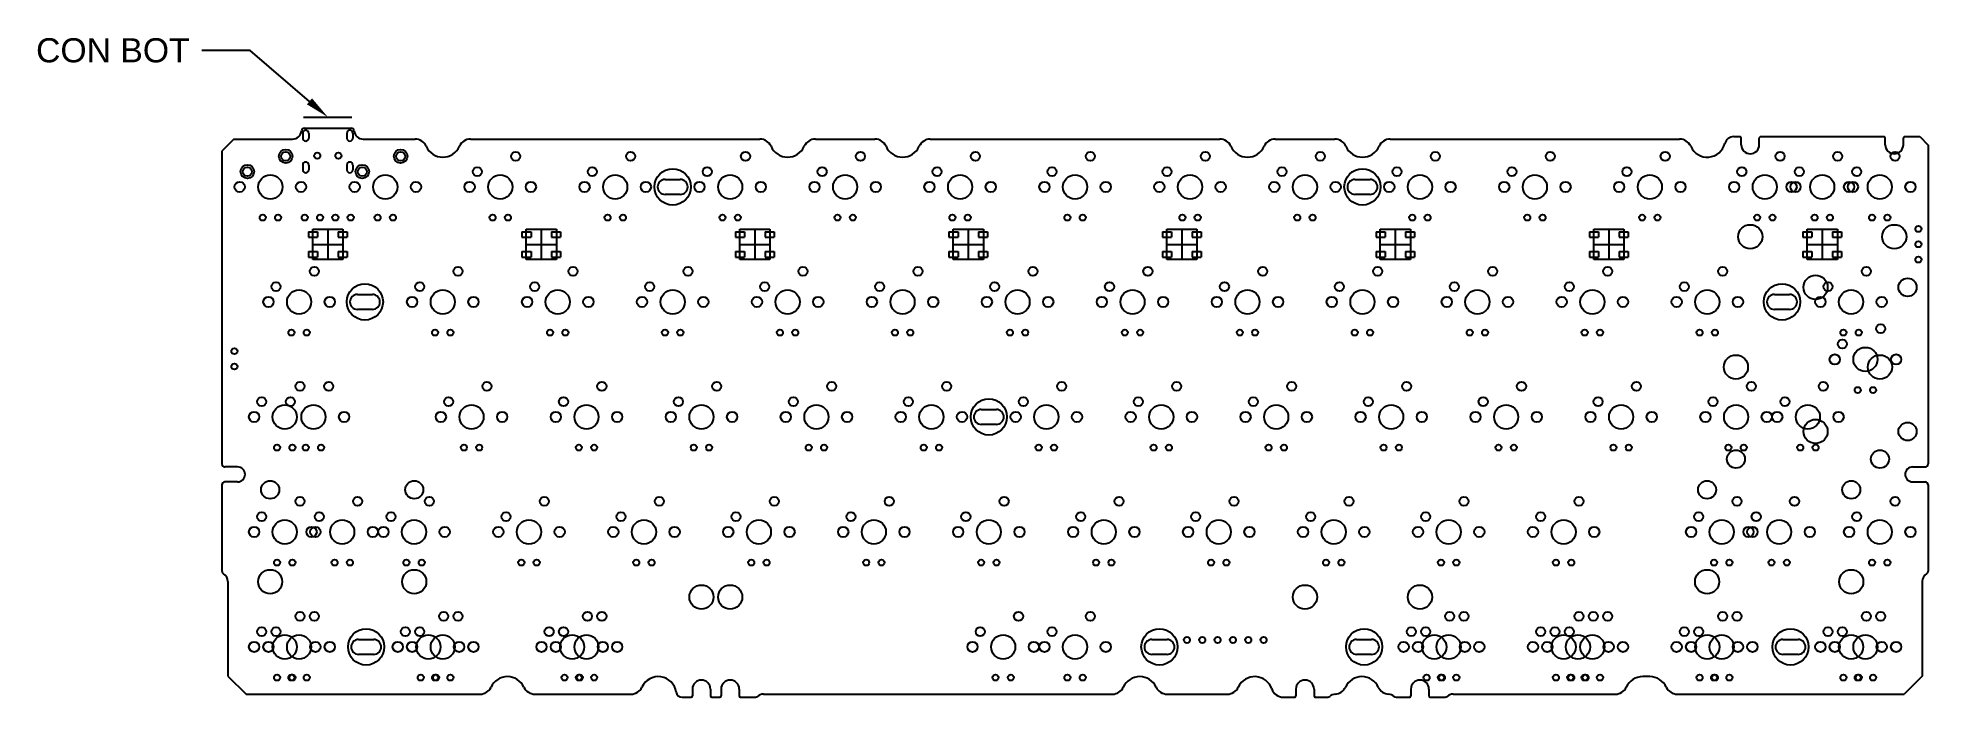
# Model space of a CAD drawing. Header units: millimetres. Extents: x 430 to 743, y 325 to 435.
import ezdxf
from ezdxf import colors
from ezdxf.entities.mleader import LeaderData, LeaderLine
from ezdxf.math import Vec2, Vec3

# ---------------------------------------------------------------- set-up
doc = ezdxf.new("R2010")
doc.units = ezdxf.units.MM
doc.layers.add('face', color=50, linetype='Continuous')
doc.styles.get("Standard").update_dxf_attribs({"font": 'arial.ttf'})

msp = doc.modelspace()

# ---------------------------------------------------------------- linework, layer by layer
at = {"layer": 'face', "color": 5}
msp.add_line((474.02, 421.51), (482.02, 421.51), dxfattribs=at)
at = {"layer": 'face'}
for p, q in [((462.47, 417.86), (460.47, 415.86)), ((462.47, 417.86), (472.17, 417.86)), ((474.16, 419.66), (481.89, 419.66)), ((483.88, 417.86), (492.49, 417.86)), ((501.66, 417.86), (549.64, 417.86)), ((558.81, 417.86), (568.69, 417.86)), ((577.86, 417.86), (625.84, 417.86)), ((635.01, 417.86), (644.89, 417.86)), ((654.06, 417.86), (702.04, 417.86)), ((710.99, 418.26), (712.04, 418.26)), ((712.24, 416.92), (712.24, 418.06)), ((715.24, 416.92), (715.24, 418.06)), ((715.44, 418.26), (735.91, 418.26)), ((736.11, 416.92), (736.11, 418.06)), ((739.11, 416.92), (739.11, 418.06)), ((739.31, 418.26), (741.82, 418.26)), ((741.82, 418.26), (743.22, 416.86)), ((743.22, 416.86), (743.22, 364.05)), ((460.47, 415.86), (460.47, 364.05)), ((533.92, 411.18), (536.43, 411.18)), ((648.22, 411.18), (650.73, 411.18)), ((536.43, 408.69), (533.92, 408.69)), ((650.73, 408.69), (648.22, 408.69)), ((474.82, 402.51), (474.82, 401.61)), ((474.82, 402.51), (476.32, 402.51)), ((474.82, 401.61), (476.32, 401.61)), ((475.52, 402.91), (480.52, 402.91)), ((475.52, 397.91), (475.52, 402.91)), ((476.32, 402.51), (476.32, 401.61)), ((478.02, 402.91), (478.02, 397.91)), ((479.72, 402.51), (479.72, 401.61)), ((479.72, 402.51), (481.22, 402.51)), ((479.72, 401.61), (481.22, 401.61)), ((480.52, 402.91), (480.52, 397.91)), ((481.22, 402.51), (481.22, 401.61)), ((510.2, 402.51), (510.2, 401.61)), ((510.2, 402.51), (511.7, 402.51)), ((510.2, 401.61), (511.7, 401.61)), ((510.9, 402.91), (515.9, 402.91)), ((510.9, 397.91), (510.9, 402.91)), ((511.7, 402.51), (511.7, 401.61)), ((513.4, 402.91), (513.4, 397.91)), ((515.1, 402.51), (515.1, 401.61)), ((515.1, 402.51), (516.6, 402.51)), ((515.1, 401.61), (516.6, 401.61)), ((515.9, 402.91), (515.9, 397.91)), ((516.6, 402.51), (516.6, 401.61)), ((545.58, 402.51), (545.58, 401.61)), ((545.58, 402.51), (547.08, 402.51)), ((545.58, 401.61), (547.08, 401.61)), ((546.28, 402.91), (551.28, 402.91)), ((546.28, 397.91), (546.28, 402.91)), ((547.08, 402.51), (547.08, 401.61)), ((548.78, 402.91), (548.78, 397.91)), ((550.48, 402.51), (550.48, 401.61)), ((550.48, 402.51), (551.98, 402.51)), ((550.48, 401.61), (551.98, 401.61)), ((551.28, 402.91), (551.28, 397.91)), ((551.98, 402.51), (551.98, 401.61)), ((580.96, 402.51), (580.96, 401.61)), ((580.96, 402.51), (582.46, 402.51)), ((580.96, 401.61), (582.46, 401.61)), ((581.66, 402.91), (586.66, 402.91)), ((581.66, 397.91), (581.66, 402.91)), ((582.46, 402.51), (582.46, 401.61)), ((584.16, 402.91), (584.16, 397.91)), ((585.86, 402.51), (585.86, 401.61)), ((585.86, 402.51), (587.36, 402.51)), ((585.86, 401.61), (587.36, 401.61)), ((586.66, 402.91), (586.66, 397.91)), ((587.36, 402.51), (587.36, 401.61)), ((616.34, 402.51), (616.34, 401.61)), ((616.34, 402.51), (617.84, 402.51)), ((616.34, 401.61), (617.84, 401.61)), ((617.04, 402.91), (622.04, 402.91)), ((617.04, 397.91), (617.04, 402.91)), ((617.84, 402.51), (617.84, 401.61)), ((619.54, 402.91), (619.54, 397.91)), ((621.24, 402.51), (621.24, 401.61)), ((621.24, 402.51), (622.74, 402.51)), ((621.24, 401.61), (622.74, 401.61)), ((622.04, 402.91), (622.04, 397.91)), ((622.74, 402.51), (622.74, 401.61)), ((651.72, 402.51), (651.72, 401.61)), ((651.72, 402.51), (653.22, 402.51)), ((651.72, 401.61), (653.22, 401.61)), ((652.42, 402.91), (657.42, 402.91)), ((652.42, 397.91), (652.42, 402.91)), ((653.22, 402.51), (653.22, 401.61)), ((654.92, 402.91), (654.92, 397.91)), ((656.62, 402.51), (656.62, 401.61)), ((656.62, 402.51), (658.12, 402.51)), ((656.62, 401.61), (658.12, 401.61)), ((657.42, 402.91), (657.42, 397.91)), ((658.12, 402.51), (658.12, 401.61)), ((687.1, 402.51), (687.1, 401.61)), ((687.1, 402.51), (688.6, 402.51)), ((687.1, 401.61), (688.6, 401.61)), ((687.8, 402.91), (692.8, 402.91)), ((687.8, 397.91), (687.8, 402.91)), ((688.6, 402.51), (688.6, 401.61)), ((690.3, 402.91), (690.3, 397.91)), ((692, 402.51), (692, 401.61)), ((692, 402.51), (693.5, 402.51)), ((692, 401.61), (693.5, 401.61)), ((692.8, 402.91), (692.8, 397.91)), ((693.5, 402.51), (693.5, 401.61)), ((722.47, 402.51), (722.47, 401.61)), ((722.47, 402.51), (723.97, 402.51)), ((722.47, 401.61), (723.97, 401.61)), ((723.17, 402.91), (728.17, 402.91)), ((723.17, 397.91), (723.17, 402.91)), ((723.97, 402.51), (723.97, 401.61)), ((725.67, 402.91), (725.67, 397.91)), ((727.37, 402.51), (727.37, 401.61)), ((727.37, 402.51), (728.87, 402.51)), ((727.37, 401.61), (728.87, 401.61)), ((728.17, 402.91), (728.17, 397.91)), ((728.87, 402.51), (728.87, 401.61)), ((474.82, 399.21), (474.82, 398.31)), ((474.82, 399.21), (476.32, 399.21)), ((474.82, 398.31), (476.32, 398.31)), ((475.52, 400.41), (480.52, 400.41)), ((480.52, 397.91), (475.52, 397.91)), ((476.32, 399.21), (476.32, 398.31)), ((479.72, 399.21), (479.72, 398.31)), ((479.72, 399.21), (481.22, 399.21)), ((479.72, 398.31), (481.22, 398.31)), ((481.22, 399.21), (481.22, 398.31)), ((510.2, 399.21), (510.2, 398.31)), ((510.2, 399.21), (511.7, 399.21)), ((510.2, 398.31), (511.7, 398.31)), ((510.9, 400.41), (515.9, 400.41)), ((515.9, 397.91), (510.9, 397.91)), ((511.7, 399.21), (511.7, 398.31)), ((515.1, 399.21), (515.1, 398.31)), ((515.1, 399.21), (516.6, 399.21)), ((515.1, 398.31), (516.6, 398.31)), ((516.6, 399.21), (516.6, 398.31)), ((545.58, 399.21), (545.58, 398.31)), ((545.58, 399.21), (547.08, 399.21)), ((545.58, 398.31), (547.08, 398.31)), ((546.28, 400.41), (551.28, 400.41)), ((551.28, 397.91), (546.28, 397.91)), ((547.08, 399.21), (547.08, 398.31)), ((550.48, 399.21), (550.48, 398.31)), ((550.48, 399.21), (551.98, 399.21)), ((550.48, 398.31), (551.98, 398.31)), ((551.98, 399.21), (551.98, 398.31)), ((580.96, 399.21), (580.96, 398.31)), ((580.96, 399.21), (582.46, 399.21)), ((580.96, 398.31), (582.46, 398.31)), ((581.66, 400.41), (586.66, 400.41)), ((586.66, 397.91), (581.66, 397.91)), ((582.46, 399.21), (582.46, 398.31)), ((585.86, 399.21), (585.86, 398.31)), ((585.86, 399.21), (587.36, 399.21)), ((585.86, 398.31), (587.36, 398.31)), ((587.36, 399.21), (587.36, 398.31)), ((616.34, 399.21), (616.34, 398.31)), ((616.34, 399.21), (617.84, 399.21)), ((616.34, 398.31), (617.84, 398.31)), ((617.04, 400.41), (622.04, 400.41)), ((622.04, 397.91), (617.04, 397.91)), ((617.84, 399.21), (617.84, 398.31)), ((621.24, 399.21), (621.24, 398.31)), ((621.24, 399.21), (622.74, 399.21)), ((621.24, 398.31), (622.74, 398.31)), ((622.74, 399.21), (622.74, 398.31)), ((651.72, 399.21), (651.72, 398.31)), ((651.72, 399.21), (653.22, 399.21)), ((651.72, 398.31), (653.22, 398.31)), ((652.42, 400.41), (657.42, 400.41)), ((657.42, 397.91), (652.42, 397.91)), ((653.22, 399.21), (653.22, 398.31)), ((656.62, 399.21), (656.62, 398.31)), ((656.62, 399.21), (658.12, 399.21)), ((656.62, 398.31), (658.12, 398.31)), ((658.12, 399.21), (658.12, 398.31)), ((687.1, 399.21), (687.1, 398.31)), ((687.1, 399.21), (688.6, 399.21)), ((687.1, 398.31), (688.6, 398.31)), ((687.8, 400.41), (692.8, 400.41)), ((692.8, 397.91), (687.8, 397.91)), ((688.6, 399.21), (688.6, 398.31)), ((692, 399.21), (692, 398.31)), ((692, 399.21), (693.5, 399.21)), ((692, 398.31), (693.5, 398.31)), ((693.5, 399.21), (693.5, 398.31)), ((722.47, 399.21), (722.47, 398.31)), ((722.47, 399.21), (723.97, 399.21)), ((722.47, 398.31), (723.97, 398.31)), ((723.17, 400.41), (728.17, 400.41)), ((728.17, 397.91), (723.17, 397.91)), ((723.97, 399.21), (723.97, 398.31)), ((727.37, 399.21), (727.37, 398.31)), ((727.37, 399.21), (728.87, 399.21)), ((727.37, 398.31), (728.87, 398.31)), ((728.87, 399.21), (728.87, 398.31)), ((482.92, 392.13), (485.42, 392.13)), ((717.75, 392.13), (720.25, 392.13)), ((485.42, 389.64), (482.92, 389.64)), ((720.25, 389.64), (717.75, 389.64)), ((586.31, 373.08), (588.81, 373.08)), ((588.81, 370.59), (586.31, 370.59)), ((463.06, 363.55), (460.97, 363.55)), ((740.64, 363.55), (742.72, 363.55)), ((460.47, 360.56), (460.47, 346.29)), ((463.06, 361.06), (460.97, 361.06)), ((740.64, 361.06), (742.72, 361.06)), ((743.22, 360.56), (743.22, 346.29)), ((461.47, 344.56), (461.47, 328.91)), ((742.22, 344.56), (742.22, 328.91)), ((483.12, 334.98), (485.63, 334.98)), ((485.63, 332.49), (483.12, 332.49)), ((614.58, 334.98), (617.09, 334.98)), ((617.09, 332.49), (614.58, 332.49)), ((648.5, 334.98), (651, 334.98)), ((651, 332.49), (648.5, 332.49)), ((719.16, 334.98), (721.66, 334.98)), ((721.66, 332.49), (719.16, 332.49)), ((461.47, 328.91), (464.47, 325.91)), ((464.47, 325.91), (503.25, 325.91)), ((512.33, 325.91), (528.26, 325.91)), ((538.44, 326.75), (538.44, 325.61)), ((541.44, 326.75), (541.44, 325.61)), ((543.2, 326.75), (543.2, 325.61)), ((546.2, 326.75), (546.2, 325.61)), ((550.2, 325.91), (608.03, 325.91)), ((617.1, 325.91), (627.08, 325.91)), ((638.45, 326.75), (638.45, 325.61)), ((641.45, 326.75), (641.45, 325.61)), ((657.5, 326.75), (657.5, 325.61)), ((660.5, 326.75), (660.5, 325.61)), ((664.5, 325.91), (691.37, 325.91)), ((697.1, 328.81), (695.91, 328.81)), ((701.64, 325.91), (739.22, 325.91)), ((742.22, 328.91), (739.22, 325.91)), ((536.75, 325.41), (538.24, 325.41)), ((541.64, 325.41), (543, 325.41)), ((546.4, 325.41), (548.88, 325.41)), ((636.35, 325.41), (638.25, 325.41)), ((641.65, 325.41), (643.72, 325.41)), ((655.04, 325.41), (657.3, 325.41)), ((660.7, 325.41), (663.18, 325.41))]:
    msp.add_line(p, q, dxfattribs=at)
at = {"layer": 'face', "color": 2}
for p, q in [((473.87, 418.81), (473.87, 418.01)), ((474.87, 418.81), (474.87, 418.01)), ((481.17, 418.81), (481.17, 418.01)), ((482.17, 418.81), (482.17, 418.01)), ((473.87, 413.56), (473.87, 412.76)), ((474.87, 413.56), (474.87, 412.76)), ((481.17, 413.56), (481.17, 412.76)), ((482.17, 413.56), (482.17, 412.76))]:
    msp.add_line(p, q, dxfattribs=at)
at = {"layer": 'face'}
for centre, radius in [((464.69, 412.47), 1.13), ((471.04, 415.01), 1.13), ((471.04, 415.01), 0.75), ((483.74, 412.47), 1.13), ((490.09, 415.01), 1.13), ((490.09, 415.01), 0.75), ((509.14, 415.01), 0.75), ((528.19, 415.01), 0.75), ((547.24, 415.01), 0.75), ((566.29, 415.01), 0.75), ((585.34, 415.01), 0.75), ((604.39, 415.01), 0.75), ((623.44, 415.01), 0.75), ((642.49, 415.01), 0.75), ((661.54, 415.01), 0.75), ((680.59, 415.01), 0.75), ((699.64, 415.01), 0.75), ((718.69, 415.01), 0.75), ((728.21, 415.01), 0.75), ((737.74, 415.01), 0.75), ((463.42, 409.93), 0.85), ((464.69, 412.47), 0.75), ((468.5, 409.93), 2), ((473.58, 409.93), 0.85), ((482.47, 409.93), 0.85), ((483.74, 412.47), 0.75), ((487.55, 409.93), 2), ((492.63, 409.93), 0.85), ((501.52, 409.93), 0.85), ((502.79, 412.47), 0.75), ((506.6, 409.93), 2), ((511.68, 409.93), 0.85), ((520.57, 409.93), 0.85), ((521.84, 412.47), 0.75), ((525.65, 409.93), 2), ((530.73, 409.93), 0.85), ((535.17, 409.93), 3), ((539.62, 409.93), 0.85), ((540.89, 412.47), 0.75), ((544.7, 409.93), 2), ((549.78, 409.93), 0.85), ((558.67, 409.93), 0.85), ((559.94, 412.47), 0.75), ((563.75, 409.93), 2), ((568.83, 409.93), 0.85), ((577.72, 409.93), 0.85), ((578.99, 412.47), 0.75), ((582.8, 409.93), 2), ((587.88, 409.93), 0.85), ((596.77, 409.93), 0.85), ((598.04, 412.47), 0.75), ((601.85, 409.93), 2), ((606.93, 409.93), 0.85), ((615.82, 409.93), 0.85), ((617.09, 412.47), 0.75), ((620.9, 409.93), 2), ((625.98, 409.93), 0.85), ((634.87, 409.93), 0.85), ((636.14, 412.47), 0.75), ((639.95, 409.93), 2), ((645.03, 409.93), 0.85), ((649.47, 409.93), 3), ((653.92, 409.93), 0.85), ((655.19, 412.47), 0.75), ((659, 409.93), 2), ((664.08, 409.93), 0.85), ((672.97, 409.93), 0.85), ((674.24, 412.47), 0.75), ((678.05, 409.93), 2), ((683.13, 409.93), 0.85), ((692.02, 409.93), 0.85), ((693.29, 412.47), 0.75), ((697.1, 409.93), 2), ((702.18, 409.93), 0.85), ((711.07, 409.93), 0.85), ((712.34, 412.47), 0.75), ((716.15, 409.93), 2), ((720.59, 409.93), 0.85), ((721.23, 409.93), 0.85), ((721.86, 412.47), 0.75), ((725.67, 409.93), 2), ((730.12, 409.93), 0.85), ((730.75, 409.93), 0.85), ((731.39, 412.47), 0.75), ((735.2, 409.93), 2), ((740.28, 409.93), 0.85), ((467.23, 404.85), 0.5), ((469.77, 404.85), 0.5), ((474.19, 404.85), 0.5), ((476.73, 404.85), 0.5), ((479.27, 404.85), 0.5), ((481.81, 404.85), 0.5), ((486.28, 404.85), 0.5), ((488.82, 404.85), 0.5), ((505.33, 404.85), 0.5), ((507.87, 404.85), 0.5), ((524.38, 404.85), 0.5), ((526.92, 404.85), 0.5), ((543.43, 404.85), 0.5), ((545.97, 404.85), 0.5), ((562.48, 404.85), 0.5), ((565.02, 404.85), 0.5), ((581.53, 404.85), 0.5), ((584.07, 404.85), 0.5), ((600.58, 404.85), 0.5), ((603.12, 404.85), 0.5), ((619.63, 404.85), 0.5), ((622.17, 404.85), 0.5), ((638.68, 404.85), 0.5), ((641.22, 404.85), 0.5), ((657.73, 404.85), 0.5), ((660.27, 404.85), 0.5), ((676.78, 404.85), 0.5), ((679.32, 404.85), 0.5), ((695.83, 404.85), 0.5), ((698.37, 404.85), 0.5), ((714.88, 404.85), 0.5), ((717.42, 404.85), 0.5), ((724.4, 404.85), 0.5), ((726.94, 404.85), 0.5), ((733.93, 404.85), 0.5), ((736.47, 404.85), 0.5), ((713.74, 401.68), 2), ((737.61, 401.68), 2), ((475.8, 395.96), 0.75), ((499.61, 395.96), 0.75), ((518.66, 395.96), 0.75), ((537.71, 395.96), 0.75), ((556.76, 395.96), 0.75), ((575.81, 395.96), 0.75), ((594.86, 395.96), 0.75), ((613.91, 395.96), 0.75), ((632.96, 395.96), 0.75), ((652.01, 395.96), 0.75), ((671.06, 395.96), 0.75), ((690.11, 395.96), 0.75), ((709.16, 395.96), 0.75), ((724.56, 393.3), 2), ((732.98, 395.96), 0.75), ((739.8, 393.3), 1.5), ((468.18, 390.88), 0.85), ((469.45, 393.42), 0.75), ((473.26, 390.88), 2), ((478.34, 390.88), 0.85), ((484.17, 390.88), 3), ((491.99, 390.88), 0.85), ((493.26, 393.42), 0.75), ((497.07, 390.88), 2), ((502.15, 390.88), 0.85), ((511.04, 390.88), 0.85), ((512.31, 393.42), 0.75), ((516.12, 390.88), 2), ((521.2, 390.88), 0.85), ((530.09, 390.88), 0.85), ((531.36, 393.42), 0.75), ((535.17, 390.88), 2), ((540.25, 390.88), 0.85), ((549.14, 390.88), 0.85), ((550.41, 393.42), 0.75), ((554.22, 390.88), 2), ((559.3, 390.88), 0.85), ((568.19, 390.88), 0.85), ((569.46, 393.42), 0.75), ((573.27, 390.88), 2), ((578.35, 390.88), 0.85), ((587.24, 390.88), 0.85), ((588.51, 393.42), 0.75), ((592.32, 390.88), 2), ((597.4, 390.88), 0.85), ((606.29, 390.88), 0.85), ((607.56, 393.42), 0.75), ((611.37, 390.88), 2), ((616.45, 390.88), 0.85), ((625.34, 390.88), 0.85), ((626.61, 393.42), 0.75), ((630.42, 390.88), 2), ((635.5, 390.88), 0.85), ((644.39, 390.88), 0.85), ((645.66, 393.42), 0.75), ((649.47, 390.88), 2), ((654.55, 390.88), 0.85), ((663.44, 390.88), 0.85), ((664.71, 393.42), 0.75), ((668.52, 390.88), 2), ((673.6, 390.88), 0.85), ((682.49, 390.88), 0.85), ((683.76, 393.42), 0.75), ((687.57, 390.88), 2), ((692.65, 390.88), 0.85), ((701.54, 390.88), 0.85), ((702.81, 393.42), 0.75), ((706.62, 390.88), 2), ((711.7, 390.88), 0.85), ((719, 390.88), 3), ((725.36, 390.88), 0.85), ((726.63, 393.42), 0.75), ((730.44, 390.88), 2), ((735.52, 390.88), 0.85), ((471.99, 385.8), 0.5), ((474.53, 385.8), 0.5), ((495.8, 385.8), 0.5), ((498.34, 385.8), 0.5), ((514.85, 385.8), 0.5), ((517.39, 385.8), 0.5), ((533.9, 385.8), 0.5), ((536.44, 385.8), 0.5), ((552.95, 385.8), 0.5), ((555.49, 385.8), 0.5), ((572, 385.8), 0.5), ((574.54, 385.8), 0.5), ((591.05, 385.8), 0.5), ((593.59, 385.8), 0.5), ((610.1, 385.8), 0.5), ((612.64, 385.8), 0.5), ((629.15, 385.8), 0.5), ((631.69, 385.8), 0.5), ((648.2, 385.8), 0.5), ((650.74, 385.8), 0.5), ((667.25, 385.8), 0.5), ((669.79, 385.8), 0.5), ((686.3, 385.8), 0.5), ((688.84, 385.8), 0.5), ((705.35, 385.8), 0.5), ((707.89, 385.8), 0.5), ((729.17, 385.8), 0.5), ((731.71, 385.8), 0.5), ((735.36, 386.44), 0.75), ((727.74, 381.36), 0.85), ((729.01, 383.9), 0.75), ((732.82, 381.36), 2), ((737.9, 381.36), 0.85), ((711.36, 380.09), 2), ((735.23, 380.09), 2), ((473.42, 376.91), 0.75), ((478.18, 376.91), 0.75), ((504.38, 376.91), 0.75), ((523.43, 376.91), 0.75), ((542.48, 376.91), 0.75), ((561.53, 376.91), 0.75), ((580.58, 376.91), 0.75), ((599.63, 376.91), 0.75), ((618.68, 376.91), 0.75), ((637.73, 376.91), 0.75), ((656.78, 376.91), 0.75), ((675.83, 376.91), 0.75), ((694.88, 376.91), 0.75), ((713.93, 376.91), 0.75), ((725.83, 376.91), 0.75), ((731.55, 376.28), 0.5), ((734.09, 376.28), 0.5), ((467.07, 374.37), 0.75), ((470.88, 371.83), 2), ((471.83, 374.37), 0.75), ((475.64, 371.83), 2), ((498.03, 374.37), 0.75), ((501.84, 371.83), 2), ((517.08, 374.37), 0.75), ((520.89, 371.83), 2), ((536.13, 374.37), 0.75), ((539.94, 371.83), 2), ((555.18, 374.37), 0.75), ((558.99, 371.83), 2), ((574.23, 374.37), 0.75), ((578.04, 371.83), 2), ((587.56, 371.83), 3), ((593.28, 374.37), 0.75), ((597.09, 371.83), 2), ((612.33, 374.37), 0.75), ((616.14, 371.83), 2), ((631.38, 374.37), 0.75), ((635.19, 371.83), 2), ((650.43, 374.37), 0.75), ((654.24, 371.83), 2), ((669.48, 374.37), 0.75), ((673.29, 371.83), 2), ((688.53, 374.37), 0.75), ((692.34, 371.83), 2), ((707.58, 374.37), 0.75), ((711.39, 371.83), 2), ((719.48, 374.37), 0.75), ((723.29, 371.83), 2), ((465.8, 371.83), 0.85), ((480.72, 371.83), 0.85), ((496.76, 371.83), 0.85), ((506.92, 371.83), 0.85), ((515.81, 371.83), 0.85), ((525.97, 371.83), 0.85), ((534.86, 371.83), 0.85), ((545.02, 371.83), 0.85), ((553.91, 371.83), 0.85), ((564.07, 371.83), 0.85), ((572.96, 371.83), 0.85), ((583.12, 371.83), 0.85), ((592.01, 371.83), 0.85), ((602.17, 371.83), 0.85), ((611.06, 371.83), 0.85), ((621.22, 371.83), 0.85), ((630.11, 371.83), 0.85), ((640.27, 371.83), 0.85), ((649.16, 371.83), 0.85), ((659.32, 371.83), 0.85), ((668.21, 371.83), 0.85), ((678.37, 371.83), 0.85), ((687.26, 371.83), 0.85), ((697.42, 371.83), 0.85), ((706.31, 371.83), 0.85), ((716.47, 371.83), 0.85), ((718.21, 371.83), 0.85), ((724.56, 369.42), 2), ((728.37, 371.83), 0.85), ((739.8, 369.42), 1.5), ((469.61, 366.75), 0.5), ((472.15, 366.75), 0.5), ((474.37, 366.75), 0.5), ((476.91, 366.75), 0.5), ((500.57, 366.75), 0.5), ((503.11, 366.75), 0.5), ((519.62, 366.75), 0.5), ((522.16, 366.75), 0.5), ((538.67, 366.75), 0.5), ((541.21, 366.75), 0.5), ((557.72, 366.75), 0.5), ((560.26, 366.75), 0.5), ((576.77, 366.75), 0.5), ((579.31, 366.75), 0.5), ((595.82, 366.75), 0.5), ((598.36, 366.75), 0.5), ((614.87, 366.75), 0.5), ((617.41, 366.75), 0.5), ((633.92, 366.75), 0.5), ((636.46, 366.75), 0.5), ((652.97, 366.75), 0.5), ((655.51, 366.75), 0.5), ((672.02, 366.75), 0.5), ((674.56, 366.75), 0.5), ((691.07, 366.75), 0.5), ((693.61, 366.75), 0.5), ((710.12, 366.75), 0.5), ((712.66, 366.75), 0.5), ((722.02, 366.75), 0.5), ((724.56, 366.75), 0.5), ((711.36, 364.85), 1.5), ((735.23, 364.85), 1.5), ((468.47, 359.77), 1.5), ((492.34, 359.77), 1.5), ((706.59, 359.77), 1.5), ((730.47, 359.77), 1.5), ((473.42, 357.86), 0.75), ((482.95, 357.86), 0.75), ((494.85, 357.86), 0.75), ((513.9, 357.86), 0.75), ((532.95, 357.86), 0.75), ((552, 357.86), 0.75), ((571.05, 357.86), 0.75), ((590.1, 357.86), 0.75), ((609.15, 357.86), 0.75), ((628.2, 357.86), 0.75), ((647.25, 357.86), 0.75), ((666.3, 357.86), 0.75), ((685.35, 357.86), 0.75), ((711.55, 357.86), 0.75), ((721.07, 357.86), 0.75), ((737.74, 357.86), 0.75), ((467.07, 355.32), 0.75), ((470.88, 352.78), 2), ((476.6, 355.32), 0.75), ((480.41, 352.78), 2), ((488.5, 355.32), 0.75), ((492.31, 352.78), 2), ((507.55, 355.32), 0.75), ((511.36, 352.78), 2), ((526.6, 355.32), 0.75), ((530.41, 352.78), 2), ((545.65, 355.32), 0.75), ((549.46, 352.78), 2), ((564.7, 355.32), 0.75), ((568.51, 352.78), 2), ((583.75, 355.32), 0.75), ((587.56, 352.78), 2), ((602.8, 355.32), 0.75), ((606.61, 352.78), 2), ((621.85, 355.32), 0.75), ((625.66, 352.78), 2), ((640.9, 355.32), 0.75), ((644.71, 352.78), 2), ((659.95, 355.32), 0.75), ((663.76, 352.78), 2), ((679, 355.32), 0.75), ((682.81, 352.78), 2), ((705.2, 355.32), 0.75), ((709.01, 352.78), 2), ((714.72, 355.32), 0.75), ((718.53, 352.78), 2), ((731.39, 355.32), 0.75), ((735.2, 352.78), 2), ((465.8, 352.78), 0.85), ((475.33, 352.78), 0.85), ((475.33, 352.78), 0.85), ((475.96, 352.78), 0.85), ((485.49, 352.78), 0.85), ((487.23, 352.78), 0.85), ((497.39, 352.78), 0.85), ((506.28, 352.78), 0.85), ((516.44, 352.78), 0.85), ((525.33, 352.78), 0.85), ((535.49, 352.78), 0.85), ((544.38, 352.78), 0.85), ((554.54, 352.78), 0.85), ((563.43, 352.78), 0.85), ((573.59, 352.78), 0.85), ((582.48, 352.78), 0.85), ((592.64, 352.78), 0.85), ((601.53, 352.78), 0.85), ((611.69, 352.78), 0.85), ((620.58, 352.78), 0.85), ((630.74, 352.78), 0.85), ((639.63, 352.78), 0.85), ((649.79, 352.78), 0.85), ((658.68, 352.78), 0.85), ((668.84, 352.78), 0.85), ((677.73, 352.78), 0.85), ((687.89, 352.78), 0.85), ((703.93, 352.78), 0.85), ((713.45, 352.78), 0.85), ((714.09, 352.78), 0.85), ((723.61, 352.78), 0.85), ((730.12, 352.78), 0.85), ((740.28, 352.78), 0.85), ((469.61, 347.7), 0.5), ((472.15, 347.7), 0.5), ((479.14, 347.7), 0.5), ((481.68, 347.7), 0.5), ((491.04, 347.7), 0.5), ((493.58, 347.7), 0.5), ((510.09, 347.7), 0.5), ((512.63, 347.7), 0.5), ((529.14, 347.7), 0.5), ((531.68, 347.7), 0.5), ((548.19, 347.7), 0.5), ((550.73, 347.7), 0.5), ((567.24, 347.7), 0.5), ((569.78, 347.7), 0.5), ((586.29, 347.7), 0.5), ((588.83, 347.7), 0.5), ((605.34, 347.7), 0.5), ((607.88, 347.7), 0.5), ((624.39, 347.7), 0.5), ((626.93, 347.7), 0.5), ((643.44, 347.7), 0.5), ((645.98, 347.7), 0.5), ((662.49, 347.7), 0.5), ((665.03, 347.7), 0.5), ((681.54, 347.7), 0.5), ((684.08, 347.7), 0.5), ((707.74, 347.7), 0.5), ((710.28, 347.7), 0.5), ((717.26, 347.7), 0.5), ((719.8, 347.7), 0.5), ((733.93, 347.7), 0.5), ((736.47, 347.7), 0.5), ((468.47, 344.53), 2), ((492.34, 344.53), 2), ((706.59, 344.53), 2), ((730.47, 344.53), 2), ((539.94, 341.99), 2), ((544.7, 341.99), 2), ((639.95, 341.99), 2), ((659, 341.99), 2), ((473.42, 338.81), 0.75), ((475.8, 338.81), 0.75), ((497.23, 338.81), 0.75), ((499.61, 338.81), 0.75), ((521.05, 338.81), 0.75), ((523.43, 338.81), 0.75), ((592.48, 338.81), 0.75), ((592.48, 338.81), 0.75), ((604.39, 338.81), 0.75), ((604.39, 338.81), 0.75), ((663.92, 338.81), 0.75), ((666.3, 338.81), 0.75), ((685.35, 338.81), 0.75), ((687.73, 338.81), 0.75), ((690.11, 338.81), 0.75), ((709.16, 338.81), 0.75), ((711.55, 338.81), 0.75), ((732.98, 338.81), 0.75), ((735.36, 338.81), 0.75), ((467.07, 336.27), 0.75), ((469.45, 336.27), 0.75), ((470.88, 333.73), 2), ((473.26, 333.73), 2), ((484.37, 333.73), 3), ((490.88, 336.27), 0.75), ((493.26, 336.27), 0.75), ((494.69, 333.73), 2), ((497.07, 333.73), 2), ((514.7, 336.27), 0.75), ((517.08, 336.27), 0.75), ((518.51, 333.73), 2), ((520.89, 333.73), 2), ((586.13, 336.27), 0.75), ((586.13, 336.27), 0.75), ((589.94, 333.73), 2), ((598.04, 336.27), 0.75), ((598.04, 336.27), 0.75), ((601.85, 333.73), 2), ((615.83, 333.73), 3), ((649.75, 333.73), 3), ((657.57, 336.27), 0.75), ((659.95, 336.27), 0.75), ((661.38, 333.73), 2), ((663.76, 333.73), 2), ((679, 336.27), 0.75), ((681.38, 336.27), 0.75), ((682.81, 333.73), 2), ((683.76, 336.27), 0.75), ((685.19, 333.73), 2), ((687.57, 333.73), 2), ((702.81, 336.27), 0.75), ((705.2, 336.27), 0.75), ((706.62, 333.73), 2), ((709.01, 333.73), 2), ((720.41, 333.73), 3), ((726.63, 336.27), 0.75), ((729.01, 336.27), 0.75), ((730.44, 333.73), 2), ((732.82, 333.73), 2), ((465.8, 333.73), 0.85), ((468.18, 333.73), 0.85), ((475.96, 333.73), 0.85), ((478.34, 333.73), 0.85), ((489.61, 333.73), 0.85), ((491.99, 333.73), 0.85), ((499.77, 333.73), 0.85), ((502.15, 333.73), 0.85), ((513.43, 333.73), 0.85), ((515.81, 333.73), 0.85), ((523.59, 333.73), 0.85), ((525.97, 333.73), 0.85), ((584.86, 333.73), 0.85), ((584.86, 333.73), 0.85), ((595.02, 333.73), 0.85), ((595.02, 333.73), 0.85), ((596.77, 333.73), 0.85), ((596.77, 333.73), 0.85), ((606.93, 333.73), 0.85), ((606.93, 333.73), 0.85), ((656.3, 333.73), 0.85), ((658.68, 333.73), 0.85), ((666.46, 333.73), 0.85), ((668.84, 333.73), 0.85), ((677.73, 333.73), 0.85), ((680.11, 333.73), 0.85), ((690.27, 333.73), 0.85), ((692.65, 333.73), 0.85), ((701.54, 333.73), 0.85), ((703.93, 333.73), 0.85), ((711.7, 333.73), 0.85), ((714.09, 333.73), 0.85), ((725.36, 333.73), 0.85), ((727.74, 333.73), 0.85), ((735.52, 333.73), 0.85), ((737.9, 333.73), 0.85), ((469.61, 328.65), 0.5), ((471.99, 328.65), 0.5), ((472.15, 328.65), 0.5), ((474.53, 328.65), 0.5), ((493.42, 328.65), 0.5), ((495.8, 328.65), 0.5), ((495.96, 328.65), 0.5), ((498.34, 328.65), 0.5), ((517.24, 328.65), 0.5), ((519.62, 328.65), 0.5), ((519.78, 328.65), 0.5), ((522.16, 328.65), 0.5), ((588.67, 328.65), 0.5), ((591.21, 328.65), 0.5), ((600.58, 328.65), 0.5), ((603.12, 328.65), 0.5), ((660.11, 328.65), 0.5), ((662.49, 328.65), 0.5), ((662.65, 328.65), 0.5), ((665.03, 328.65), 0.5), ((681.54, 328.65), 0.5), ((683.92, 328.65), 0.5), ((684.08, 328.65), 0.5), ((686.3, 328.65), 0.5), ((686.46, 328.65), 0.5), ((688.84, 328.65), 0.5), ((705.35, 328.65), 0.5), ((707.74, 328.65), 0.5), ((707.89, 328.65), 0.5), ((710.28, 328.65), 0.5), ((729.17, 328.65), 0.5), ((731.55, 328.65), 0.5), ((731.71, 328.65), 0.5), ((734.09, 328.65), 0.5)]:
    msp.add_circle(centre, radius, dxfattribs=at)
at = {"layer": 'face', "color": 2, "linetype": 'Continuous'}
for centre in [(476.27, 415.11), (479.77, 415.11), (620.39, 334.88), (622.93, 334.88), (625.47, 334.88), (628.01, 334.88), (630.55, 334.88), (633.09, 334.88)]:
    msp.add_circle(centre, 0.5, dxfattribs=at)
at = {"layer": 'face', "color": 1, "linetype": 'Continuous'}
for centre in [(741.6, 402.98), (741.6, 400.44), (741.6, 397.9), (462.54, 382.72), (462.54, 380.18)]:
    msp.add_circle(centre, 0.5, dxfattribs=at)
at = {"layer": 'face'}
for centre, radius, start, end in [((472.17, 419.36), 1.5, 270, 354.2608), ((474.16, 419.16), 0.5, 90, 174.2608), ((481.89, 419.16), 0.5, 5.7392, 90), ((483.88, 419.36), 1.5, 185.7392, 270), ((492.49, 415.86), 2, 23.5782, 90), ((497.07, 417.86), 3, 203.5782, 336.4218), ((501.66, 415.86), 2, 90, 156.4218), ((549.64, 415.86), 2, 23.5782, 90), ((554.22, 417.86), 3, 203.5782, 336.4218), ((558.81, 415.86), 2, 90, 156.4218), ((568.69, 415.86), 2, 23.5782, 90), ((573.27, 417.86), 3, 203.5782, 336.4218), ((577.86, 415.86), 2, 90, 156.4218), ((625.84, 415.86), 2, 23.5782, 90), ((630.42, 417.86), 3, 203.5782, 336.4218), ((635.01, 415.86), 2, 90, 156.4218), ((644.89, 415.86), 2, 23.5782, 90), ((649.47, 417.86), 3, 203.5782, 336.4218), ((654.06, 415.86), 2, 90, 156.4218), ((702.04, 415.86), 2, 23.5782, 90), ((706.62, 417.86), 3, 203.5782, 345.851), ((710.99, 416.76), 1.5, 90, 165.851), ((712.04, 418.06), 0.2, 0, 90), ((713.74, 416.92), 1.5, 180, 0), ((715.44, 418.06), 0.2, 90, 180), ((735.91, 418.06), 0.2, 0, 90), ((737.61, 416.92), 1.5, 180, 0), ((739.31, 418.06), 0.2, 90, 180), ((533.92, 409.93), 1.24, 90, 270), ((536.43, 409.93), 1.24, 270, 90), ((648.22, 409.93), 1.24, 90, 270), ((650.73, 409.93), 1.24, 270, 90), ((482.92, 390.88), 1.24, 90, 270), ((485.42, 390.88), 1.24, 270, 90), ((717.75, 390.88), 1.24, 90, 270), ((720.25, 390.88), 1.24, 270, 90), ((586.31, 371.83), 1.24, 90, 270), ((588.81, 371.83), 1.24, 270, 90), ((460.97, 364.05), 0.5, 180, 270), ((463.06, 362.31), 1.24, 270, 90), ((740.64, 362.31), 1.24, 90, 270), ((742.72, 364.05), 0.5, 270, 0), ((460.97, 360.56), 0.5, 90, 180), ((742.72, 360.56), 0.5, 0, 90), ((460.97, 346.29), 0.5, 180, 240), ((459.97, 344.56), 1.5, 0, 60), ((743.72, 344.56), 1.5, 120, 180), ((742.72, 346.29), 0.5, 300, 0), ((483.12, 333.73), 1.24, 90, 270), ((485.63, 333.73), 1.24, 270, 90), ((614.58, 333.73), 1.24, 90, 270), ((617.09, 333.73), 1.24, 270, 90), ((648.5, 333.73), 1.24, 90, 270), ((651, 333.73), 1.24, 270, 90), ((719.16, 333.73), 1.24, 90, 270), ((721.66, 333.73), 1.24, 270, 90), ((503.25, 327.91), 2, 270, 335.1654), ((507.79, 325.81), 3, 24.8346, 155.1654), ((512.33, 327.91), 2, 204.8346, 270), ((528.26, 327.91), 2, 270, 335.1654), ((532.79, 325.81), 3, 8.6269, 155.1654), ((536.75, 326.41), 1, 188.6269, 270), ((539.94, 326.75), 1.5, 0, 180), ((544.7, 326.75), 1.5, 0, 180), ((550.2, 324.41), 1.5, 90, 131.4096), ((608.03, 327.91), 2, 270, 335.1654), ((612.57, 325.81), 3, 24.8346, 155.1654), ((617.1, 327.91), 2, 204.8346, 270), ((627.08, 327.91), 2, 270, 335.1654), ((631.62, 325.81), 3, 18.6629, 155.1654), ((636.35, 327.41), 2, 198.6629, 270), ((639.95, 326.75), 1.5, 0, 180), ((645.04, 324.41), 1.5, 93.2731, 131.4096), ((644.84, 327.9), 2, 273.2731, 335.2375), ((649.38, 325.81), 3, 24.7625, 155.2375), ((653.92, 327.9), 2, 204.7625, 266.7269), ((653.72, 324.41), 1.5, 48.5904, 86.7269), ((659, 326.75), 1.5, 0, 180), ((664.5, 324.41), 1.5, 90, 131.4096), ((691.37, 327.91), 2, 270, 335.1654), ((695.91, 325.81), 3, 90, 155.1654), ((697.1, 325.81), 3, 24.8346, 90), ((701.64, 327.91), 2, 204.8346, 270), ((538.24, 325.61), 0.2, 270, 0), ((541.64, 325.61), 0.2, 180, 270), ((543, 325.61), 0.2, 270, 0), ((546.4, 325.61), 0.2, 180, 270), ((548.88, 325.91), 0.5, 270, 311.4096), ((638.25, 325.61), 0.2, 270, 0), ((641.65, 325.61), 0.2, 180, 270), ((643.72, 325.91), 0.5, 270, 311.4096), ((655.04, 325.91), 0.5, 228.5904, 270), ((657.3, 325.61), 0.2, 270, 0), ((660.7, 325.61), 0.2, 180, 270), ((663.18, 325.91), 0.5, 270, 311.4096)]:
    msp.add_arc(centre, radius, start, end, dxfattribs=at)
at = {"layer": 'face', "color": 2, "linetype": 'Continuous'}
for centre, start, end in [((474.37, 418.81), 0, 180), ((474.37, 418.01), 180, 0), ((481.67, 418.81), 0, 180), ((481.67, 418.01), 180, 0), ((474.37, 413.56), 0, 180), ((481.67, 413.56), 0, 180), ((474.37, 412.76), 180, 0), ((481.67, 412.76), 180, 0)]:
    msp.add_arc(centre, 0.5, start, end, dxfattribs=at)

# ---------------------------------------------------------------- leaders
at = {"layer": 'face'}
ml = msp.add_multileader_mtext('Standard', dxfattribs=at)
ml.set_content('CON BOT', color=256)
ml.set_leader_properties()
ml.build(insert=Vec2(0, 0))
ctx = ml.context
ctx.base_point, ctx.plane_origin = Vec3(428.07, 432.54), Vec3(478.02, 421.51)
ctx.text_align_type = 2
notes = []
notes.append((ctx, [(0, (1, 1, 0), (465.13, 432.54), (-1, 0), 8, [(0, [(478.02, 421.51)], 0, [])])]))
ctx.mtext.insert, ctx.mtext.alignment, ctx.mtext.flow_direction = Vec3(455.13, 434.57), 3, 5
for ctx, leaders in notes:
    for number, flags, end, landing, length, lines in leaders:
        leader = LeaderData()
        leader.index, (leader.has_last_leader_line, leader.has_dogleg_vector, leader.attachment_direction) = number, flags
        leader.last_leader_point, leader.dogleg_vector, leader.dogleg_length = Vec3(end), Vec3(landing), length
        for number, points, colour, breaks in lines:
            line = LeaderLine()
            line.index, line.vertices, line.color, line.breaks = number, Vec3.list(points), colors.encode_raw_color(colour), breaks
            leader.lines.append(line)
        ctx.leaders.append(leader)

doc.saveas('drawing.dxf')
